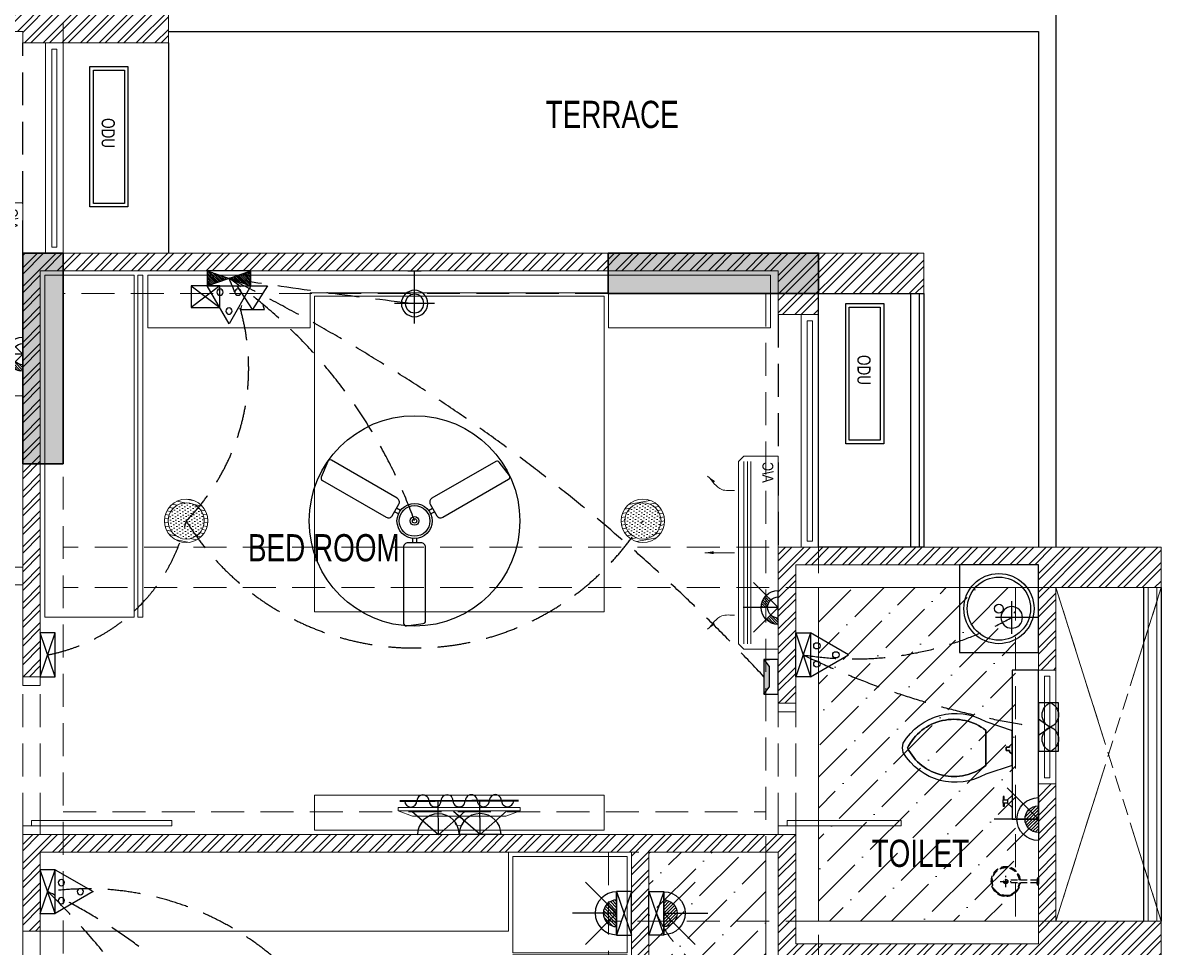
# Model space of a CAD drawing. Header units: inches. Extents: x 822859 to 1009930, y 496782 to 576896.
# Drawn here: x 841148 to 847636, y 528500 to 533772 of the extents above; entities that cross this region are included whole.
import ezdxf
from ezdxf.enums import TextEntityAlignment as Align

# ---------------------------------------------------------------- set-up
doc = ezdxf.new("R2010")
doc.units = ezdxf.units.IN
doc.header["$LTSCALE"] = 750
doc.header["$MEASUREMENT"] = 0
for name, pattern in [('DASHED', [0.75, 0.5, -0.25]), ('HIDDEN', [0.375, 0.25, -0.125]), ('HIDDEN2', [0.1875, 0.125, -0.0625])]:
    doc.linetypes.add(name, pattern=pattern)
for name, color, linetype, lineweight in [('1 x 15 W green led dl', 84, 'Continuous', 5), ('COLUMN', 5, 'Continuous', 13), ('DOOR-MSA', 8, 'Continuous', 13), ('DOTTED LINE-MSA', 8, 'HIDDEN2', 13), ('ELE-01-MSA', 8, 'Continuous', 18), ('ELE-04-MSA', 139, 'Continuous', 15), ('FURNITURE-MSA', 251, 'Continuous', 5), ('HVAC-HW UNIT', 1, 'Continuous', 13), ('S_B4_230x125', 3, 'HIDDEN', 20), ('S_B4_230x575', 10, 'HIDDEN', 20), ('S_B4_300x575', 30, 'HIDDEN', 20), ('S_B4_CUT OUT LINE', 9, 'Continuous', 20), ('S_B4_SUNK', 250, 'Continuous', 20), ('S_C_ABOVE HP TO TOP', 5, 'Continuous', 30), ('TEXT DETAIL-MSA', 8, 'Continuous', 13), ('TEXT ROOM NAME-MSA', 8, 'Continuous', 13), ('WALL HATCH-MSA', 251, 'Continuous', 9), ('WALL-MSA', 11, 'Continuous', 18), ('WINDOW-MSA', 8, 'Continuous', 13)]:
    doc.layers.add(name, color=color, linetype=linetype, lineweight=lineweight)
for name, color, linetype in [('AC 2 MODULE SWITCH', 6, 'DASHED'), ('CS SHEET', 7, 'Continuous'), ('E-18 wall light point', 3, 'Continuous'), ('E-18a wall light point', 6, 'Continuous'), ('E-20 night light point', 152, 'Continuous'), ('E-45 exhaust fan point', 5, 'Continuous'), ('E-47 switch board', 1, 'Continuous'), ('E-49 5A plug point', 150, 'Continuous'), ('E-49a SB with 5A plug point', 5, 'Continuous'), ('E-50 15A plug point', 1, 'Continuous'), ('E-51 15 A AC PLUG POINT', 6, 'Continuous'), ('E-55 telephone point', 6, 'Continuous'), ('E-56 television point', 4, 'Continuous'), ('ELE-02-MSA', 8, 'Continuous'), ("Emg-42 4' fan point", 30, 'Continuous'), ('P.FIXTURE', 8, 'Continuous'), ('PE-E-Electrical Control', 150, 'HIDDEN'), ('PROJ.', 7, 'Continuous'), ('R.C.C HATCH-MSA', 250, 'Continuous'), ('Switch Board', 72, 'Continuous')]:
    doc.layers.add(name, color=color, linetype=linetype)
doc.styles.add('125pt1.6', font='simplex.shx', dxfattribs={"width": 0.6, "height": 200})
doc.styles.add('Arial Narrow', font='swisscl.ttf', dxfattribs={"height": 150})
doc.styles.add('MtXpl_Swis721_LtCn_B', font='swisscl.ttf')
doc.styles.add('NARROW', font='ARIALN.TTF', dxfattribs={"height": 2.25})
doc.dimstyles.new('DIM_50', dxfattribs={"dimtxt": 200, "dimasz": 100, "dimexe": 25, "dimexo": 5, "dimgap": 25, "dimtad": 1, "dimdec": 0, "dimzin": 0, "dimdsep": 46, "dimtxsty": '125pt1.6', "dimblk": 'ARCHTICK', "dimcen": 0.09, "dimclrd": 8, "dimclre": 8, "dimclrt": 7, "dimaunit": 1, "dimadec": 4, "dimazin": 0, "dimtfac": 1, "dimtdec": 0, "dimtmove": 2, "dimatfit": 1, "dimfxl": 150, "dimfxlon": 1, "dimtolj": 1, "dimtzin": 0, "dimarcsym": 1})
pattern_1 = [(45, (-830625.795, -554021.86), (-53.0330086, 53.0330086), []), (45, (-830590.44, -554021.86), (-53.0330086, 53.0330086), [])]
pattern_2 = [(45, (-142690.51, 158401.09), (66.29126, 243.067956), [312.5, -62.5, 0, -62.5])]

# ---------------------------------------------------------------- blocks, each defined once
blk = doc.blocks.new('BLOCK-G & H TYPICAL COLOUMN')
at = {"layer": 'R.C.C HATCH-MSA'}
h = blk.add_hatch(color=256, dxfattribs=at)
h.dxf.hatch_style = 1
h.paths.add_polyline_path([(172697.62, -104207.75), (172688.57, -104207.75), (172688.57, -104255), (172697.62, -104255)])
h.paths.add_polyline_path([(172327.12, -104207.75), (172336.18, -104207.75), (172336.18, -104255), (172327.12, -104255)])
h.paths.add_polyline_path([(172819.88, -104207.75), (172819.88, -104216.81), (172867.12, -104216.81), (172867.12, -104207.75)])
h.paths.add_polyline_path([(172204.87, -104207.75), (172204.87, -104216.81), (172157.62, -104216.81), (172157.62, -104207.75)])
h.paths.add_polyline_path([(172561.18, -104240.06), (172552.12, -104240.06), (172552.12, -104287.31), (172561.18, -104287.31)])
h.paths.add_polyline_path([(172463.57, -104240.06), (172472.62, -104240.06), (172472.62, -104287.31), (172463.57, -104287.31)])
h.paths.add_polyline_path([(172177.87, -104422.2), (172177.87, -104431.25), (172130.62, -104431.25), (172130.62, -104422.2)])
h.paths.add_polyline_path([(172894.12, -104422.2), (172894.12, -104431.25), (172846.88, -104431.25), (172846.88, -104422.2)])
h.paths.add_polyline_path([(172336.12, -104486.75), (172336.12, -104495.81), (172288.87, -104495.81), (172288.87, -104486.75)])
h.paths.add_polyline_path([(172202.62, -104543.75), (172202.62, -104552.81), (172155.37, -104552.81), (172155.37, -104543.75)])
h.paths.add_polyline_path([(172822.13, -104543.75), (172822.13, -104552.81), (172869.37, -104552.81), (172869.37, -104543.75)])
h.paths.add_polyline_path([(172516.9, -104495.81), (172507.85, -104495.81), (172507.85, -104448.56), (172516.9, -104448.56)])
h.paths.add_polyline_path([(172697.62, -104104.25), (172688.57, -104104.25), (172688.57, -104057.01), (172697.62, -104057.01)])
h.paths.add_polyline_path([(172327.12, -104104.25), (172336.18, -104104.25), (172336.18, -104057.01), (172327.12, -104057.01)])
h.paths.add_polyline_path([(172819.88, -104104.25), (172819.88, -104095.2), (172867.12, -104095.2), (172867.12, -104104.25)])
h.paths.add_polyline_path([(172204.87, -104104.25), (172204.87, -104095.2), (172157.62, -104095.2), (172157.62, -104104.25)])
h.paths.add_polyline_path([(172561.18, -104071.94), (172552.12, -104071.94), (172552.12, -104024.7), (172561.18, -104024.7)])
h.paths.add_polyline_path([(172463.57, -104071.94), (172472.62, -104071.94), (172472.62, -104024.7), (172463.57, -104024.7)])
h.paths.add_polyline_path([(172177.87, -103889.81), (172177.87, -103880.75), (172130.62, -103880.75), (172130.62, -103889.81)])
h.paths.add_polyline_path([(172894.12, -103889.81), (172894.12, -103880.75), (172846.88, -103880.75), (172846.88, -103889.81)])
h.paths.add_polyline_path([(172336.12, -103825.25), (172336.12, -103816.2), (172288.87, -103816.2), (172288.87, -103825.25)])
h.paths.add_polyline_path([(172202.62, -103768.25), (172202.62, -103759.2), (172155.37, -103759.2), (172155.37, -103768.25)])
h.paths.add_polyline_path([(172822.13, -103768.25), (172822.13, -103759.2), (172869.37, -103759.2), (172869.37, -103768.25)])
h.paths.add_polyline_path([(172516.9, -103816.2), (172507.85, -103816.2), (172507.85, -103863.44), (172516.9, -103863.44)])
h.paths.add_polyline_path([(172548.37, -103699.31), (172548.37, -103690.25), (172595.62, -103690.25), (172595.62, -103699.31)])
h.paths.add_polyline_path([(172476.37, -103699.31), (172476.37, -103690.25), (172429.13, -103690.25), (172429.13, -103699.31)])
h.paths.add_polyline_path([(172726.82, -103612.31), (172726.82, -103603.25), (172774.06, -103603.25), (172774.06, -103612.31)])
h.paths.add_polyline_path([(172297.93, -103612.31), (172297.93, -103603.25), (172250.69, -103603.25), (172250.69, -103612.31)])
h.paths.add_polyline_path([(172920.37, -103523.81), (172920.37, -103514.75), (172857.56, -103514.75), (172857.56, -103523.81)])
h.paths.add_polyline_path([(172104.37, -103523.81), (172104.37, -103514.75), (172167.19, -103514.75), (172167.19, -103523.81)])
h.paths.add_polyline_path([(172476.37, -103492.94), (172467.32, -103492.94), (172467.32, -103445.7), (172476.37, -103445.7)])
h.paths.add_polyline_path([(172548.37, -103492.94), (172557.43, -103492.94), (172557.43, -103445.7), (172548.37, -103445.7)])
h.paths.add_polyline_path([(172663.43, -103454.75), (172759.5, -103454.75), (172759.5, -103349.7), (172663.43, -103349.7), (172663.43, -103358.75), (172750.44, -103358.75), (172750.44, -103445.7), (172663.43, -103445.7)])
h.paths.add_polyline_path([(172361.32, -103454.75), (172265.25, -103454.75), (172265.25, -103349.7), (172361.32, -103349.7), (172361.32, -103358.75), (172274.31, -103358.75), (172274.31, -103445.7), (172361.32, -103445.7)])
h.paths.add_polyline_path([(172428.37, -103358.75), (172419.32, -103358.75), (172419.32, -103311.51), (172428.37, -103311.51)])
h.paths.add_polyline_path([(172428.37, -103132.74), (172419.32, -103132.74), (172419.32, -103179.99), (172428.37, -103179.99)])
h.paths.add_polyline_path([(172151.62, -103286.75), (172151.62, -103277.7), (172104.37, -103277.7), (172104.37, -103286.75)])
h.paths.add_polyline_path([(172245.43, -103162.74), (172245.43, -103153.68), (172198.19, -103153.68), (172198.19, -103162.74)])
h.paths.add_polyline_path([(172428.37, -103021.25), (172419.32, -103021.25), (172419.32, -103068.5), (172428.37, -103068.5)])
h.paths.add_polyline_path([(172245.43, -102997.25), (172236.37, -102997.25), (172236.37, -103044.5), (172245.43, -103044.5)])
h.paths.add_polyline_path([(172104.37, -102997.25), (172104.37, -103006.31), (172151.62, -103006.31), (172151.62, -102997.25)])
h.paths.add_polyline_path([(172596.37, -103358.75), (172605.43, -103358.75), (172605.43, -103311.51), (172596.37, -103311.51)])
h.paths.add_polyline_path([(172596.37, -103132.74), (172605.43, -103132.74), (172605.43, -103179.99), (172596.37, -103179.99)])
h.paths.add_polyline_path([(172873.13, -103286.75), (172873.13, -103277.7), (172920.37, -103277.7), (172920.37, -103286.75)])
h.paths.add_polyline_path([(172779.32, -103162.74), (172779.32, -103153.68), (172826.56, -103153.68), (172826.56, -103162.74)])
h.paths.add_polyline_path([(172596.37, -103021.25), (172605.43, -103021.25), (172605.43, -103068.5), (172596.37, -103068.5)])
h.paths.add_polyline_path([(172779.32, -102997.25), (172788.37, -102997.25), (172788.37, -103044.5), (172779.32, -103044.5)])
h.paths.add_polyline_path([(172920.37, -102997.25), (172920.37, -103006.31), (172873.13, -103006.31), (172873.13, -102997.25)])
h.paths.add_polyline_path([(172548.37, -104612.7), (172548.37, -104621.75), (172595.62, -104621.75), (172595.62, -104612.7)])
h.paths.add_polyline_path([(172476.37, -104612.7), (172476.37, -104621.75), (172429.13, -104621.75), (172429.13, -104612.7)])
h.paths.add_polyline_path([(172297.93, -104699.7), (172297.93, -104708.75), (172250.69, -104708.75), (172250.69, -104699.7)])
h.paths.add_polyline_path([(172104.37, -104788.2), (172104.37, -104797.25), (172167.19, -104797.25), (172167.19, -104788.2)])
h.paths.add_polyline_path([(172726.82, -104699.7), (172726.82, -104708.75), (172774.06, -104708.75), (172774.06, -104699.7)])
h.paths.add_polyline_path([(172920.37, -104788.2), (172920.37, -104797.25), (172857.56, -104797.25), (172857.56, -104788.2)])
h.paths.add_polyline_path([(172476.37, -104819.06), (172467.32, -104819.06), (172467.32, -104866.31), (172476.37, -104866.31)])
h.paths.add_polyline_path([(172548.37, -104819.06), (172557.43, -104819.06), (172557.43, -104866.31), (172548.37, -104866.31)])
h.paths.add_polyline_path([(172663.43, -104857.25), (172759.5, -104857.25), (172759.5, -104962.31), (172663.43, -104962.31), (172663.43, -104953.25), (172750.44, -104953.25), (172750.44, -104866.31), (172663.43, -104866.31)])
h.paths.add_polyline_path([(172361.32, -104857.25), (172265.25, -104857.25), (172265.25, -104962.31), (172361.32, -104962.31), (172361.32, -104953.25), (172274.31, -104953.25), (172274.31, -104866.31), (172361.32, -104866.31)])
h.paths.add_polyline_path([(172428.37, -104953.25), (172419.32, -104953.25), (172419.32, -105000.5), (172428.37, -105000.5)])
h.paths.add_polyline_path([(172428.37, -105178.31), (172419.32, -105178.31), (172419.32, -105131.06), (172428.37, -105131.06)])
h.paths.add_polyline_path([(172151.62, -105025.25), (172151.62, -105034.31), (172104.37, -105034.31), (172104.37, -105025.25)])
h.paths.add_polyline_path([(172245.43, -105072.5), (172236.37, -105072.5), (172236.37, -105025.25), (172245.43, -105025.25)])
h.paths.add_polyline_path([(172428.37, -105290.75), (172419.32, -105290.75), (172419.32, -105243.51), (172428.37, -105243.51)])
h.paths.add_polyline_path([(172245.43, -105314.75), (172236.37, -105314.75), (172236.37, -105267.51), (172245.43, -105267.51)])
h.paths.add_polyline_path([(172104.37, -105277.35), (172113.43, -105277.35), (172113.43, -105314.75), (172104.37, -105314.75)])
h.paths.add_polyline_path([(172596.37, -104953.25), (172605.43, -104953.25), (172605.43, -105000.5), (172596.37, -105000.5)])
h.paths.add_polyline_path([(172596.37, -105178.31), (172605.43, -105178.31), (172605.43, -105131.06), (172596.37, -105131.06)])
h.paths.add_polyline_path([(172873.13, -105025.25), (172873.13, -105034.31), (172920.37, -105034.31), (172920.37, -105025.25)])
h.paths.add_polyline_path([(172788.37, -105025.25), (172779.32, -105025.25), (172779.32, -105072.5), (172788.37, -105072.5)])
h.paths.add_polyline_path([(172596.37, -105290.75), (172605.43, -105290.75), (172605.43, -105243.51), (172596.37, -105243.51)])
h.paths.add_polyline_path([(172779.32, -105314.75), (172788.37, -105314.75), (172788.37, -105267.51), (172779.32, -105267.51)])
h.paths.add_polyline_path([(172911.32, -105314.75), (172920.37, -105314.75), (172920.37, -105277.35), (172911.32, -105277.35)])
h.paths.add_polyline_path([(172688.63, -104486.75), (172688.63, -104495.81), (172735.87, -104495.81), (172735.87, -104486.75)])
h.paths.add_polyline_path([(172688.63, -103825.25), (172688.63, -103816.2), (172735.87, -103816.2), (172735.87, -103825.25)])
at = {"layer": 'COLUMN'}
for points in [[(172697.62, -104207.75), (172688.57, -104207.75), (172688.57, -104255), (172697.62, -104255)], [(172819.88, -104207.75), (172819.88, -104216.81), (172867.12, -104216.81), (172867.12, -104207.75)]]:
    blk.add_lwpolyline(points, close=True, dxfattribs=at)
blk = doc.blocks.new('A$Ca69f7aba')
at = {"layer": 'WINDOW-MSA', "ltscale": 5000}
for points in [[(-750, 0), (-700, 0), (-700, -100), (-750, -100)], [(0, 0), (-50, 0), (-50, -100), (0, -100)], [(-50, -50), (-50, -700), (-80, -700), (-80, -50)]]:
    blk.add_lwpolyline(points, close=True, dxfattribs=at)
at = {"layer": 'WINDOW-MSA', "linetype": 'HIDDEN'}
blk.add_lwpolyline([(-50, 0), (-700, 0)], dxfattribs=at)
at = {"layer": 'WINDOW-MSA', "linetype": 'HIDDEN', "elevation": 0}
blk.add_lwpolyline([(-50, -100), (-700, -100)], dxfattribs=at)
blk = doc.blocks.new('A$C16cd5f5f')
at = {"layer": 'WINDOW-MSA', "ltscale": 5000}
for points in [[(50, 50), (50, 850), (80, 850), (80, 50)], [(0, 0), (50, 0), (50, 100), (0, 100)], [(900, 0), (850, 0), (850, 100), (900, 100)]]:
    blk.add_lwpolyline(points, close=True, dxfattribs=at)
at = {"layer": 'WINDOW-MSA', "linetype": 'HIDDEN', "elevation": 0}
blk.add_lwpolyline([(50, 100), (850, 100)], dxfattribs=at)
at = {"layer": 'WINDOW-MSA', "linetype": 'HIDDEN'}
blk.add_lwpolyline([(50, 0), (850, 0)], dxfattribs=at)
blk = doc.blocks.new('A$Cbea8c011')
at = {"layer": 'ELE-02-MSA', "elevation": 0}
for points in [[(400, -108.3), (-400, -108.3), (-400, 108.3), (400, 108.3)], [(380, -88.3), (-380, -88.3), (-380, 88.3), (380, 88.3)]]:
    blk.add_lwpolyline(points, close=True, dxfattribs=at)
at = {"layer": 'TEXT DETAIL-MSA', "style": 'Arial Narrow'}
blk.add_text('ODU', height=75, dxfattribs=at).set_placement((-106.4, -41.5, 0))
blk = doc.blocks.new('t4tgg34')
for points in [[(375405.3, -62759.1), (375390.8, -62744.6), (375390.8, -62738.4), (375370.8, -62738.4), (375370.8, -62719.7), (375390.8, -62719.7), (375390.8, -62713.4), (375405.3, -62699), (375405.3, -62635.1), (375255.5, -62585.2, 0.412342), (374784.6, -62708.9, 0.132891), (374784.6, -62761, 0.412336), (375255.5, -62884.7), (375405.3, -62834.8)], [(375255.5, -62834.8, -0.475238), (374809.5, -62734.9, -0.475243), (375255.5, -62635.1)]]:
    blk.add_lwpolyline(points, format="xyb", close=True)
blk.add_lwpolyline([(375255.5, -62834.8), (375255.5, -62635.1, 0.475243), (374809.5, -62734.9, 0.475238), (375255.5, -62834.8, 0.489246)], format="xyb")
blk.add_lwpolyline([(375405.3, -62635.1), (375405.3, -62699), (375390.8, -62713.4), (375390.8, -62719.7), (375370.8, -62719.7), (375370.8, -62738.4), (375390.8, -62738.4), (375390.8, -62744.6), (375405.3, -62759.1), (375405.3, -62699), (375405.3, -62834.8)])
blk = doc.blocks.new('9')
at = {"linetype": 'Continuous'}
for p, q in [((709869.5, -390414.7), (709869.5, -390433.8)), ((709875.9, -390433.8), (709869.5, -390433.8)), ((709875.9, -390414.7), (709875.9, -390433.8))]:
    blk.add_line(p, q, dxfattribs=at)
for points in [[(709894.9, -390395.7), (709920.3, -390370.3), (709920.3, -390440.1), (709894.9, -390414.7)], [(709875.9, -390395.7), (709875.9, -390376.6), (709869.5, -390376.6), (709869.5, -390395.7)]]:
    blk.add_lwpolyline(points, dxfattribs=at)
blk.add_lwpolyline([(709894.9, -390414.7), (709869.5, -390414.7), (709869.5, -390395.7), (709894.9, -390395.7)], close=True, dxfattribs=at)
blk = doc.blocks.new('SHOWE')
at = {"linetype": 'HIDDEN', "ltscale": 0.2}
for p, q in [((3964261.3, -1171717.9), (3964261.3, -1171674.7)), ((3964261.3, -1171674.7), (3964263.3, -1171674.7)), ((3964264.2, -1171676.3), (3964264.2, -1171716.3)), ((3964268.7, -1171680.5), (3964268.7, -1171696.3)), ((3964268.7, -1171688.6), (3964437.5, -1171688.6)), ((3964268.7, -1171712), (3964268.7, -1171696.3)), ((3964268.7, -1171704), (3964437.5, -1171704)), ((3964479.2, -1171696.3), (3964415.6, -1171696.3)), ((3964447.4, -1171664.5), (3964447.4, -1171728.1)), ((3964261.3, -1171717.9), (3964263.3, -1171717.9))]:
    blk.add_line(p, q, dxfattribs=at)
for radius in [12.5, 10.6]:
    blk.add_circle((3964447.4, -1171696.3), radius, dxfattribs=at)
for centre, radius, start, end in [((3964447.4, -1171696.3), 84.1, 185.23834, 174.76166), ((3964447.4, -1171696.3), 81.4, 185.41049, 174.58951), ((3964447.4, -1171696.3), 78, 185.6496, 174.3504), ((3964262.4, -1171676.3), 1.76, 358.02823, 62.08212), ((3964259.8, -1171685.3), 10.1, 28.34358, 64.21035), ((3964262.4, -1171716.3), 1.76, 297.91788, 1.97177), ((3964259.8, -1171707.2), 10.1, 295.78965, 331.65642)]:
    blk.add_arc(centre, radius, start, end, dxfattribs=at)
blk = doc.blocks.new('G$CA9DB4A96')
at = {"layer": 'FURNITURE-MSA'}
for points in [[(550, 0), (550, 650), (0, 650), (0, 0)], [(560, 0), (590, 0), (590, 650), (560, 650)], [(590, 500), (610, 500), (610, 600), (590, 600)]]:
    blk.add_lwpolyline(points, close=True, dxfattribs=at)
blk = doc.blocks.new('G$C7997B730')
at = {"layer": 'FURNITURE-MSA'}
for p, q in [((36, 1325, 0), (0, 1325, 0)), ((0, 1325, 0), (0, 0, 0)), ((36, 1325, 0), (0, 1325, 0)), ((93, 1169, 0), (36, 1325, 0)), ((36, 0, 0), (36, 1325, 0)), ((93, 1169, 0), (36, 1325, 0)), ((93, 156, 0), (93, 1169, 0)), ((93, 156, 0), (36, 0, 0)), ((36, 0, 0), (0, 0, 0))]:
    blk.add_line(p, q, dxfattribs=at)
blk = doc.blocks.new('A$Caebde61c')
at = {"layer": 'FURNITURE-MSA'}
for q in [(17607.1, -34161.7), (14938.6, -34611.7)]:
    blk.add_line((17607.1, -34611.7), q, dxfattribs=at)
for points in [[(14963.5, -32821.7), (14963.5, -30871.7), (15473.5, -30871.7), (15473.5, -32821.7)], [(15493.5, -32821.7), (15493.5, -30871.7), (15523.5, -30871.7), (15523.5, -32821.7)], [(18176, -30971.7), (16476, -30971.7), (16476, -31171.7), (15551.8, -31171.7), (15551.8, -30871.7), (19100.2, -30871.7), (19100.2, -31171.7), (18176, -31171.7)], [(16501, -30991.7), (16501, -32791.7), (18151, -32791.7), (18151, -30991.7)], [(18151, -33836.7), (18151, -34036.7), (16501, -34036.7), (16501, -33836.7)]]:
    blk.add_lwpolyline(points, close=True, dxfattribs=at)
blk.add_circle((17326, -33987.6, 0), 25, dxfattribs=at)
at = {"layer": 'FURNITURE-MSA', "xscale": -0.524880000000001, "yscale": 0.524880000000001, "zscale": 0.524880000000001, "rotation": 89.99999999999993}
blk.add_blockref('G$C7997B730', (17673.7, -33907, 0), dxfattribs=at)
at = {"layer": 'FURNITURE-MSA', "xscale": -1, "rotation": 89.99999999999993}
blk.add_blockref('G$CA9DB4A96', (18282.1, -34186.7), dxfattribs=at)
blk = doc.blocks.new('DRHASHGSDG')
at = {"layer": 'WALL HATCH-MSA'}
h = blk.add_hatch(dxfattribs=at)
h.set_pattern_fill('ANSI32', color=256, scale=200)
h.set_pattern_definition(pattern_1)
h.paths.add_polyline_path([(7056.5, -17045), (7056.5, -23455.3), (7396.9, -23455.3), (7396.9, -24856.2), (7496.9, -24856.2), (7496.9, -23455.3), (9622.2, -23455.3), (9622.2, -23355.3), (7156.5, -23355.3), (7156.5, -20300.2), (10522.2, -20300.2), (10522.2, -20365.2), (11352.2, -20365.2), (11352.2, -20135.2), (10522.2, -20135.2), (10522.2, -20200.2), (7156.5, -20200.2), (7156.5, -17145), (9622.2, -17145), (9622.2, -17045), (7496.9, -17045), (7496.9, -15644.1), (7396.9, -15644.1), (7396.9, -17045)])
h = blk.add_hatch(dxfattribs=at)
h.set_pattern_fill('ANSI32', color=256, scale=200)
h.set_pattern_definition(pattern_1)
h.paths.add_polyline_path([(10522.2, -21564.6), (10522.2, -23979.6), (10622.2, -23979.6), (10622.2, -21664.6), (14827.5, -21664.6), (14827.5, -21914.6), (15057.5, -21914.6), (15057.5, -21794.6), (15657.5, -21794.6), (15657.5, -21564.6)])
h = blk.add_hatch(dxfattribs=at)
h.set_pattern_fill('ANSI32', color=256, scale=200)
h.set_pattern_definition(pattern_1)
h.paths.add_polyline_path([(14827.5, -24129.6), (14827.5, -23241), (17010.1, -23241), (17010.1, -23471), (16410.1, -23471), (16410.1, -23941), (16310.1, -23941), (16310.1, -23341), (14927.5, -23341), (14927.5, -24129.6)])
h = blk.add_hatch(dxfattribs=at)
h.set_pattern_fill('ANSI32', color=256, scale=200)
h.set_pattern_definition(pattern_1)
h.paths.add_polyline_path([(10522.2, -25429.6), (10522.2, -24879.6), (14927.5, -24879.6), (14927.5, -25503.2), (16310.1, -25503.2), (16310.1, -24591), (16410.1, -24591), (16410.1, -25373.2), (17010.1, -25373.2), (17010.1, -25603.2), (14827.5, -25603.2), (14827.5, -24979.6), (14090.7, -24979.6), (14090.7, -25603.2), (13990.7, -25603.2), (13990.7, -24979.6), (10622.2, -24979.6), (10622.2, -25429.6)])
at = {"layer": 'DOOR-MSA', "linetype": 'HIDDEN'}
for p, q in [((10522.2, -25429.6), (10522.2, -26391.5)), ((10622.2, -25429.6), (10622.2, -26391.5))]:
    blk.add_line(p, q, dxfattribs=at)
at = {"layer": 'DOTTED LINE-MSA'}
blk.add_line((11352.2, -21564.6), (11352.2, -20365.2), dxfattribs=at)
for points in [[(16410.1, -23471), (17010.1, -25373.2)], [(16410.1, -25373.2), (17010.1, -23471)]]:
    blk.add_lwpolyline(points, dxfattribs=at)
at = {"layer": 'ELE-01-MSA'}
for p, q in [((16935.1, -25373.2), (16935.1, -23471)), ((16985.1, -23471), (16985.1, -25373.2))]:
    blk.add_line(p, q, dxfattribs=at)
at = {"layer": 'ELE-02-MSA'}
for p, q in [((16410.1, -17259.3), (16410.1, -23241)), ((11352.2, -20300.2), (16310.1, -20300.2)), ((16310.1, -20300.2), (16310.1, -23241)), ((15582.5, -23241), (15582.5, -21794.6)), ((15632.5, -23241), (15632.5, -21794.6)), ((16910.1, -25373.2), (16910.1, -23471)), ((17010.1, -23471), (17010.1, -25373.2))]:
    blk.add_line(p, q, dxfattribs=at)
at = {"layer": 'ELE-02-MSA', "linetype": 'HIDDEN'}
for p, q in [((10522.2, -21564.6), (10522.2, -20365.2)), ((14827.5, -21914.6), (14827.5, -23241))]:
    blk.add_line(p, q, dxfattribs=at)
at = {"layer": 'ELE-04-MSA'}
blk.add_line((15657.5, -23241), (15657.5, -21794.6), dxfattribs=at)
at = {"layer": 'P.FIXTURE'}
for points in [[(16310.1, -23341), (15860.1, -23341), (15860.1, -23841), (16310.1, -23841)], [(16160.1, -23941), (16160.1, -24791), (16310.1, -24791), (16310.1, -23941)]]:
    blk.add_lwpolyline(points, close=True, dxfattribs=at)
for radius in [200, 180, 25]:
    blk.add_circle((16085.1, -23591), radius, dxfattribs=at)
at = {"layer": 'WALL-MSA'}
for p, q in [((11352.2, -20365.2), (11352.2, -20135.2)), ((10522.2, -20300.2), (7156.5, -20300.2)), ((10522.2, -20365.2), (10522.2, -20300.2)), ((11352.2, -20365.2), (10522.2, -20365.2)), ((15657.5, -21564.6), (10522.2, -21564.6)), ((10522.2, -21564.6), (10522.2, -23979.6)), ((15657.5, -21564.6), (15657.5, -21794.6)), ((14827.5, -21664.6), (10622.2, -21664.6)), ((10622.2, -21664.6), (10622.2, -23979.6)), ((14827.5, -21914.6), (14827.5, -21664.6)), ((15057.5, -21794.6), (15057.5, -21914.6)), ((15657.5, -21794.6), (15057.5, -21794.6)), ((15057.5, -21914.6), (14827.5, -21914.6)), ((14827.5, -23241), (17010.1, -23241)), ((14827.5, -24129.6), (14827.5, -23241)), ((17010.1, -23471), (17010.1, -23241)), ((14927.5, -23341), (16310.1, -23341)), ((14927.5, -24129.6), (14927.5, -23341, 0)), ((16310.1, -23941), (16310.1, -23341)), ((16410.1, -23941), (16410.1, -23471)), ((16410.1, -23471), (17010.1, -23471)), ((10622.2, -23979.6), (10522.2, -23979.6)), ((16310.1, -23941), (16410.1, -23941)), ((14827.5, -24129.6), (14927.5, -24129.6)), ((16310.1, -25503.2), (16310.1, -24591)), ((16310.1, -24591), (16410.1, -24591)), ((16410.1, -25373.2), (16410.1, -24591)), ((14927.5, -24879.6), (10522.2, -24879.6)), ((10522.2, -24879.6), (10522.2, -25429.6)), ((14927.5, -24879.6, 0), (14927.5, -25503.2)), ((13990.7, -24979.6), (10622.2, -24979.6)), ((10622.2, -24979.6), (10622.2, -25429.6)), ((13990.7, -25603.2), (13990.7, -24979.6)), ((14827.5, -24979.6), (14090.7, -24979.6)), ((14090.7, -25603.2), (14090.7, -24979.6)), ((14827.5, -24979.6), (14827.5, -25603.2)), ((10622.2, -25429.6), (10522.2, -25429.6)), ((17010.1, -25373.2), (16410.1, -25373.2)), ((17010.1, -25603.2), (17010.1, -25373.2)), ((16310.1, -25503.2), (14927.5, -25503.2))]:
    blk.add_line(p, q, dxfattribs=at)
at = {"layer": 'WINDOW-MSA'}
for p, q in [((10652.2, -20365.2), (10652.2, -21564.6)), ((10752.2, -20365.2), (10752.2, -21564.6)), ((14957.5, -21914.6), (14957.5, -23241)), ((15057.5, -21914.6), (15057.5, -23241)), ((16310.1, -23941), (16310.1, -24591)), ((16410.1, -23941), (16410.1, -24591))]:
    blk.add_line(p, q, dxfattribs=at)
for points in [[(10687.2, -21529.6), (10687.2, -20400.2), (10717.2, -20400.2), (10717.2, -21529.6)], [(14992.5, -23206), (14992.5, -21949.6), (15022.5, -21949.6), (15022.5, -23206)], [(16345.1, -24556), (16345.1, -23976), (16375.1, -23976), (16375.1, -24556)]]:
    blk.add_lwpolyline(points, close=True, dxfattribs=at)
at = {"rotation": 270}
for p in [(11013.3, -20900.2, 0), (15320.2, -22251.1, 0)]:
    blk.add_blockref('A$Cbea8c011', p, dxfattribs=at)
at = {"layer": 'COLUMN', "xscale": 25.4, "yscale": 25.4, "zscale": 25.4}
blk.add_blockref('BLOCK-G & H TYPICAL COLOUMN', (-4375767.4, 2625312.3), dxfattribs=at)
at = {"layer": 'DOOR-MSA', "xscale": -1}
blk.add_blockref('A$C16cd5f5f', (10522.2, -23455.3, 0), dxfattribs=at)
for name, p, rotation in [('A$C16cd5f5f', (10522.2, -24879.6, 0), 270), ('A$Ca69f7aba', (14827.5, -24879.6), 89.9999999999999)]:
    blk.add_blockref(name, p, dxfattribs=dict(at, rotation=rotation))
at = {"layer": 'FURNITURE-MSA'}
blk.add_blockref('A$Caebde61c', (-4316.3, 9182.1), dxfattribs=at)
at = {"layer": 'P.FIXTURE', "xscale": -1, "rotation": 180}
blk.add_blockref('t4tgg34', (-359245.2, -87120.1), dxfattribs=at)
at = {"layer": 'P.FIXTURE'}
blk.add_blockref('9', (-693760.3, 365714.2), dxfattribs=at)
at = {"layer": 'P.FIXTURE', "lineweight": 30, "rotation": 180}
blk.add_blockref('SHOWE', (3980571.4, -1196843.4), dxfattribs=at)
at = {"layer": 'TEXT ROOM NAME-MSA', "lineweight": 0, "style": 'MtXpl_Swis721_LtCn_B'}
for s, p in [('TERRACE', (13501.8, -20850.4, 0)), ('BED ROOM', (11805.4, -23321.4, 0)), ('TOILET', (15359.2, -25063.8))]:
    blk.add_text(s, height=155, dxfattribs=at).set_placement(p)
blk = doc.blocks.new('C-230x1200')
at = {"layer": 'S_C_ABOVE HP TO TOP'}
h = blk.add_hatch(color=250, dxfattribs=at)
h.dxf.hatch_style = 1
h.paths.add_polyline_path([(-230, 1200), (-230, 0), (0, 0), (0, 1200)])
at = {"layer": 'S_C_ABOVE HP TO TOP', "color": 8}
blk.add_lwpolyline([(0, 1200), (-230, 1200), (-230, 0), (0, 0)], close=True, dxfattribs=at)
blk = doc.blocks.new('zw$A6E')
at = {"layer": 'S_B4_SUNK'}
h = blk.add_hatch(dxfattribs=at)
h.set_pattern_fill('ANSI36', color=252, scale=1000)
h.set_pattern_definition(pattern_2)
h.paths.add_polyline_path([(4086.3, -23471), (2963.7, -23471), (2963.7, -25373.2), (4086.3, -25373.2)])
h = blk.add_hatch(dxfattribs=at)
h.set_pattern_fill('ANSI36', color=252, scale=1000)
h.set_pattern_definition(pattern_2)
h.paths.add_polyline_path([(1996.9, -24979.6), (1996.9, -27011.5), (2663.7, -27011.5), (2663.7, -24979.6)])
at = {"layer": 'PROJ.', "color": 150}
blk.add_line((-741.6, -20365.1), (-741.6, -21564.6), dxfattribs=at)
blk.add_lwpolyline([(2963.7, -21794.6), (3563.7, -21794.6), (3563.7, -23241), (2963.7, -23241)], close=True, dxfattribs=at)
at = {"layer": 'S_B4_230x125', "color": 118}
for p, q in [((2963.7, -23241), (-1341.6, -23241)), ((2963.7, -23471), (-1341.6, -23471)), ((2963.7, -25373.2), (1766.9, -25373.2))]:
    blk.add_line(p, q, dxfattribs=at)
at = {"layer": 'S_B4_230x575', "color": 8}
for p, q in [((-1341.6, -21564.6), (-1341.6, -18935.7)), ((-741.6, -20135.1), (-741.6, -20365.1)), ((-741.6, -20365.1), (-1341.6, -20365.1)), ((1763.7, -21564.6), (-1341.6, -21564.6)), ((3563.7, -21564.6), (2963.7, -21564.6)), ((3563.7, -21794.6), (3563.7, -21564.6)), ((1763.7, -21794.6), (-1341.6, -21794.6)), ((3563.7, -21794.6), (2963.7, -21794.6)), ((-1341.6, -28651.2), (-1341.6, -22764.6)), ((4916.3, -23241), (2963.7, -23241)), ((4916.3, -23471), (4916.3, -23241)), ((4916.3, -23471), (2963.7, -23471)), ((4086.3, -23471), (4086.3, -25373.2)), ((4316.3, -23471), (4316.3, -25373.2)), ((-1341.6, -24749.6), (2663.7, -24749.6)), ((-1341.6, -24979.6), (2663.7, -24979.6)), ((1766.9, -24979.6), (1766.9, -27011.5)), ((1996.9, -24979.6), (1996.9, -27011.5)), ((2963.7, -25373.2), (4916.3, -25373.2)), ((4916.3, -25373.2), (4916.3, -25603.2))]:
    blk.add_line(p, q, dxfattribs=at)
at = {"layer": 'S_B4_300x575', "color": 8}
for p, q in [((2663.7, -21794.6), (2663.7, -27011.5)), ((2963.7, -21794.6), (2963.7, -27011.5))]:
    blk.add_line(p, q, dxfattribs=at)
at = {"layer": 'S_B4_CUT OUT LINE', "color": 252, "linetype": 'HIDDEN', "ltscale": 5}
for p, q in [((4316.3, -25373.2), (4916.3, -23471)), ((4316.3, -23471), (4916.3, -25373.2)), ((4916.3, -23471), (4916.3, -25373.2))]:
    blk.add_line(p, q, dxfattribs=at)
at = {"layer": 'S_B4_SUNK', "color": 252}
for points in [[(4316.3, -23471), (2963.7, -23471), (2963.7, -25373.2), (4316.3, -25373.2)], [(1996.9, -24979.6), (2663.7, -24979.6), (2663.7, -27011.5), (1996.9, -27011.5)]]:
    blk.add_lwpolyline(points, close=True, dxfattribs=at)
at = {"layer": 'S_C_ABOVE HP TO TOP'}
for p, rotation in [((-1571.6, -21564.6), 180), ((2963.7, -21564.6), 90.00000000000001)]:
    blk.add_blockref('C-230x1200', p, dxfattribs=dict(at, rotation=rotation))
blk = doc.blocks.new('PP-01')
h = blk.add_hatch()
h.set_pattern_fill('ANSI31', color=256, scale=1.635026, style=0)
h.set_pattern_definition([(45, (-4840.0876, -743.28332), (-0.14451727, 0.14451727), [])])
edge = h.paths.add_edge_path()
edge.add_ellipse((0, 0), major_axis=(0.861, 0.861), ratio=1, start_angle=90, end_angle=135)
edge.add_line((-1.22, 0), (0, 0))
edge.add_line((0, 0), (-0.86, 0.86))
edge = h.paths.add_edge_path()
edge.add_line((0, 0), (0, 1.22))
edge.add_ellipse((0, 0), major_axis=(0.861, 0.861), ratio=1, start_angle=45, end_angle=90)
edge.add_line((-0.86, 0.86), (0, 0))
edge = h.paths.add_edge_path()
edge.add_line((0, 0), (0.86, 0.86))
edge.add_ellipse((0, 0), major_axis=(0.861, 0.861), ratio=1, start_angle=0, end_angle=45)
edge.add_line((0, 1.22), (0, 0))
edge = h.paths.add_edge_path()
edge.add_ellipse((0, 0), major_axis=(0.861, 0.861), ratio=1, start_angle=-45, end_angle=0)
edge.add_line((0.86, 0.86), (0, 0))
edge.add_line((0, 0), (1.22, 0))
for p, q in [((0, 0), (0, 4.04)), ((0, 0), (-2.86, 2.86)), ((0, 0), (2.86, 2.86)), ((-1.96, 0), (1.96, 0))]:
    blk.add_line(p, q)
for radius in [1.96, 1.22]:
    blk.add_arc((0, 0), radius, 0, 180)
blk = doc.blocks.new('A$C4D7A2C8D')
blk.add_lwpolyline([(4, -1.68), (-6, -1.68), (-6, 1.68), (4, 1.68)], close=True)
for points in [[(4, 1.68), (-6, -1.68)], [(4, -1.68), (-6, 1.68)]]:
    blk.add_lwpolyline(points)
blk = doc.blocks.new('P ONB-01')
at = {"ltscale": 0.4}
blk.add_lwpolyline([(1.809, 0), (0, 3.133), (-1.809, 0)], close=True, dxfattribs=at)
for centre in [(0, 2.089), (-0.746, 0.522), (0.746, 0.522)]:
    blk.add_circle(centre, 0.259, dxfattribs=at)
blk = doc.blocks.new('_ArchTick')
at = {"color": 0, "linetype": 'ByBlock', "const_width": 0.15}
blk.add_lwpolyline([(-0.5, -0.5), (0.5, 0.5)], dxfattribs=at)
blk = doc.blocks.new('P-01')
for p, q in [((-0.5, 0), (-2.91, 2.12)), ((-0.5, 0), (-0.5, 3.09)), ((-0.5, 0), (1.91, 2.12)), ((1.41, 0), (-2.41, 0))]:
    blk.add_line(p, q)
blk.add_arc((-0.5, 0), 1.91, 0.0293, 179.9707)
blk = doc.blocks.new('A$C39A77DF2')
at = {"layer": 'E-49 5A plug point', "xscale": -62.36633987703786, "yscale": 62.36633987703786, "zscale": 79.20525164419156, "rotation": 270}
blk.add_blockref('P-01', (0, 31.2), dxfattribs=at)
blk = doc.blocks.new('TV-02')
at = {"const_width": 0.171}
blk.add_lwpolyline([(4.52, 0), (-6.36, 0)], dxfattribs=at)
at = {"ltscale": 100}
for centre, major_axis, start_param, end_param in [((-5.34, 0), (0.39, 0.39), 5.497787, 8.63938), ((-3.13, 0), (0.39, 0.39), 5.497787, 8.63938), ((-0.92, 0), (0.39, 0.39), 5.497787, 8.63938), ((0.18, 0), (0.39, 0.39), 2.356194, 5.497787), ((1.28, 0), (-0.39, 0.39), 3.926991, 7.068583), ((2.39, 0), (0.39, 0.39), 2.356194, 5.497787), ((3.49, 0), (-0.39, 0.39), 3.926991, 7.068583), ((-4.23, 0), (0.39, 0.39), 2.356194, 5.497787), ((-2.03, 0), (-0.39, 0.39), 0.785398, 3.926991)]:
    blk.add_ellipse(centre, major_axis=major_axis, ratio=1, start_param=start_param, end_param=end_param, dxfattribs=at)
blk = doc.blocks.new('NL-01')
at = {"linetype": 'HIDDEN2'}
blk.add_hatch(color=256, dxfattribs=at).paths.add_polyline_path([(1.81, 1.55), (3, 2.49), (-3, 2.49), (-1.81, 1.55)])
for p, q in [((-3, 2.49), (-3, 1.55)), ((-3, 2.49), (-1.81, 1.55)), ((-3, 2.49), (3, 2.49)), ((-3, 0), (-3, 2.49)), ((3, 2.49), (1.81, 1.55)), ((3, 2.49), (3, 0)), ((3, 0), (-3, 0)), ((-1.81, 1.55), (1.81, 1.55))]:
    blk.add_line(p, q)
blk = doc.blocks.new('WL-01')
for points in [[(-3.57, 2.18), (-3.57, -2.18)], [(-5.74, 0), (0, 0)], [(0, -0.72), (0, 0.72)]]:
    blk.add_lwpolyline(points)
for radius in [1.44, 1.01]:
    blk.add_circle((-3.57, 0), radius)
blk = doc.blocks.new('TP-01')
for p, q in [((0.01, 3.04), (-1.94, 0)), ((-1.53, 3.04), (1.56, 3.04)), ((-1.39, 2.51), (-1.53, 3.04)), ((1.94, 0), (0.01, 3.04)), ((1.56, 3.04), (1.38, 2.52)), ((-1.94, 0), (1.94, 0))]:
    blk.add_line(p, q)
blk = doc.blocks.new('AC SWITCH')
at = {"layer": 'AC 2 MODULE SWITCH', "color": 5, "linetype": 'ByBlock'}
for p, q in [((0, 2.95), (4.5, -2.95)), ((0, -2.95), (4.5, 2.95))]:
    blk.add_line(p, q, dxfattribs=at)
blk.add_lwpolyline([(0, 2.95), (4.5, 2.95), (4.5, -2.95), (0, -2.95)], close=True, dxfattribs=at)
blk = doc.blocks.new('6tyyyy4')
at = {"layer": 'Switch Board'}
h = blk.add_hatch(dxfattribs=at)
h.set_pattern_fill('ANSI31', color=1, scale=2.670621)
h.set_pattern_definition([(45, (-0.07464, -0.58604), (-0.236052, 0.236052), [])])
h.paths.add_polyline_path([(-0.32, -0.54), (5.33, -2.47), (5.33, 1.39)])
h.paths.add_polyline_path([(-5.97, 1.39), (-5.97, -2.47), (-0.32, -0.54)])
at = {"layer": 'Switch Board', "color": 1}
for p, q in [((-5.97, -2.47), (-5.97, 1.39)), ((-5.97, 1.39), (5.33, 1.39)), ((-5.97, 1.39), (5.33, -2.47)), ((5.33, 1.39), (5.33, -2.47)), ((5.33, -2.47), (-5.97, -2.47))]:
    blk.add_line(p, q, dxfattribs=at)
blk.add_lwpolyline([(-5.97, -2.47), (5.33, 1.39)], dxfattribs=at)
blk = doc.blocks.new('F12')
at = {"color": 7}
for p, q in [((-0.115, 0.993), (-0.115, 1.25)), ((0.115, 0.993), (0.115, 1.25)), ((-0.918, -0.397), (-1.14, -0.525)), ((-0.803, -0.596), (-1.025, -0.725)), ((0.803, -0.596), (1.025, -0.725)), ((0.918, -0.397), (1.14, -0.525))]:
    blk.add_line(p, q, dxfattribs=at)
for points in [[(-0.375, 1.25), (0.375, 1.25, 0.414214), (0.625, 1.5), (0.625, 5.831, 0.453094), (0.455, 5.98), (-0.495, 5.855, 0.376373), (-0.625, 5.706), (-0.625, 1.5, 0.414214)], [(-0.895, -0.95), (-1.27, -0.3, 0.414214), (-1.612, -0.209), (-5.362, -2.374, 0.453094), (-5.406, -2.596), (-4.823, -3.356, 0.376373), (-4.629, -3.394), (-0.987, -1.291, 0.414214)], [(1.27, -0.3), (0.895, -0.95, 0.414214), (0.987, -1.291), (4.737, -3.457, 0.453094), (4.951, -3.384), (5.318, -2.499, 0.376373), (5.254, -2.312), (1.612, -0.209, 0.414214)]]:
    blk.add_lwpolyline(points, format="xyb", close=True, dxfattribs=at)
for radius in [6, 1, 0.25]:
    blk.add_circle((0, 0), radius)
for radius in [0.875, 0.125]:
    blk.add_circle((0, 0), radius, dxfattribs=at)
blk = doc.blocks.new('DLL')
at = {"linetype": 'HIDDEN'}
h = blk.add_hatch(dxfattribs=at)
h.set_pattern_fill('ANSI31', color=256, scale=0.255)
h.set_pattern_definition([(45, (0, 0), (-0.57249, 0.57249), [])])
h.paths.add_polyline_path([(4.64, 0, -1), (-4.64, 0, -1)])
h.paths.add_polyline_path([(-3.87, 0, 1), (3.87, 0, 1)], flags=16)
h = blk.add_hatch(dxfattribs=at)
h.set_pattern_fill('DOTS', color=8, scale=0.4)
h.set_pattern_definition([(0, (0, 0), (0.3175, 0.635), [0, -0.635])])
h.paths.add_polyline_path([(-3.87, 0, 1), (3.87, 0, 1)])
for radius in [4.64, 3.87]:
    blk.add_circle((0, 0), radius)
blk = doc.blocks.new('WL-03')
for points in [[(0, 0), (0, 5.64)], [(2.14, 3.5), (-2.14, 3.5)], [(0.71, 0), (-0.71, 0)]]:
    blk.add_lwpolyline(points)
blk.add_circle((0, 3.5), 1.42)
blk = doc.blocks.new('EF-01')
for p in [(-0.84, 0), (0.84, 0)]:
    blk.add_line(p, (0, 1.24))
blk.add_lwpolyline([(-2.52, 2.1), (2.52, 2.1), (2.52, 0), (-2.52, 0)], close=True)
for centre, start, end in [((-1.26, 0.74), 21.796, 158.204), ((-1.26, 1.75), 201.796, 338.204), ((1.26, 0.74), 21.796, 158.204), ((1.26, 1.75), 201.796, 338.204)]:
    blk.add_arc(centre, 1.36, start, end)
blk = doc.blocks.new('A$C48C83B35')
at = {"layer": 'E-51 15 A AC PLUG POINT'}
h = blk.add_hatch(dxfattribs=at)
h.set_pattern_fill('ANSI31', color=256, scale=3.615362, style=0)
h.set_pattern_definition([(135, (0, -12.33788), (-0.28322, -0.28322), [])])
edge = h.paths.add_edge_path()
edge.add_ellipse((0, -12.34), major_axis=(1.69, -1.69), ratio=1, start_angle=270, end_angle=315)
edge.add_line((0, -14.73), (0, -16.18))
edge.add_ellipse((0, -12.34), major_axis=(2.72, -2.72), ratio=1, start_angle=270, end_angle=315, ccw=False)
edge.add_line((-2.72, -15.06), (-1.69, -14.03))
edge = h.paths.add_edge_path()
edge.add_ellipse((0, -12.34), major_axis=(1.69, -1.69), ratio=1, start_angle=180, end_angle=225)
edge.add_line((-2.39, -12.34), (-3.85, -12.34))
edge.add_ellipse((0, -12.34), major_axis=(2.72, -2.72), ratio=1, start_angle=180, end_angle=225, ccw=False)
edge.add_line((-2.72, -9.62), (-1.69, -10.65))
for p, q in [((0, -12.34), (-5.6, -6.74)), ((0, -16.3), (0, -8.61)), ((0, -12.34), (-7.92, -12.34)), ((0, -12.34), (-5.6, -17.94))]:
    blk.add_line(p, q, dxfattribs=at)
at = {"layer": 'E-51 15 A AC PLUG POINT', "color": 180, "linetype": 'ByBlock', "lineweight": 5}
for points in [[(-8.93, 20.57), (-7.76, 21.73)], [(-8.93, 20.57), (-8.93, -20.57)], [(-7.76, -21.73), (0, -21.73), (0, 21.73), (-7.76, 21.73)], [(-7.71, -20.57), (-7.71, 20.57)], [(-6.93, -20.57), (-6.93, 20.57)], [(-6.15, -20.57), (-6.15, 20.57)], [(-8.93, -20.57), (-7.76, -21.73)]]:
    blk.add_lwpolyline(points, dxfattribs=at)
at = {"layer": 'E-51 15 A AC PLUG POINT', "extrusion": (0, 0, -1)}
for major_axis in [(-2.72, 2.72), (-1.69, 1.69)]:
    blk.add_ellipse((0, -12.34), major_axis=major_axis, ratio=1, start_param=3.926991, end_param=7.068583, dxfattribs=at)
at = {"layer": 'E-51 15 A AC PLUG POINT', "color": 1, "style": 'NARROW', "text_generation_flag": 4}
blk.add_text(' A/C', height=2.445, rotation=90, dxfattribs=at).set_placement((-3.57, 17.69), align=Align.CENTER)
at = {"layer": 'E-51 15 A AC PLUG POINT', "color": 180, "linetype": 'ByBlock', "lineweight": 5, "path_type": 1}
for points, override in [([(-15.9, 17.26), (-12.7, 14.21), (-9.83, 14.04)], {"dimasz": 2, "dimclrd": 153}), ([(-16.54, 0), (-9.83, 0)], {"dimscale": 1, "dimasz": 2, "dimclrd": 153}), ([(-15.9, -17.26), (-12.7, -14.21), (-9.83, -14.04)], {"dimasz": 2, "dimclrd": 153})]:
    blk.add_leader(points, dimstyle='DIM_50', override=override, dxfattribs=at)
blk = doc.blocks.new('A$C596C225D')
at = {"color": 0, "linetype": 'Continuous', "xscale": 25.30797101452029, "yscale": 25.30797101452029, "zscale": 25.30797101452029}
blk.add_blockref('A$C48C83B35', (0, 0), dxfattribs=at)

msp = doc.modelspace()

# ---------------------------------------------------------------- linework, layer by layer
at = {"layer": 'PE-E-Electrical Control'}
for centre, radius, start, end in [((841197, 531799.8, 0), 1238.4, 315.4375, 24.55999), ((840664.5, 529951.1, 0), 2887.5, 19.83406, 54.93475), ((846795.2, 561271.6), 29300.3, 261.22112, 263.30783), ((837635.7, 522844.3), 10566.9, 42.93602, 63.66526), ((841100.8, 531152.6, 0), 1003.4, 280.87448, 347.23033), ((843380.7, 531737.4, 0), 1531, 211.79004, 328.20996), ((845886, 531962.6), 1818.7, 260.8054, 299.57765), ((847614.1, 534355.3), 4649.2, 244.26441, 261.61145), ((841517.2, 527196.4, 0), 1636.7, 30.16069, 97.97609), ((839938.1, 525984, 0), 3139.2, 17.48464, 64.49035), ((838434, 525872, 0), 4102.6, 31.55032, 45.88066), ((845450.9, 528997.1), 755.9, 203.67053, 299.70192)]:
    msp.add_arc(centre, radius, start, end, dxfattribs=at)

# ---------------------------------------------------------------- block references
at = {"layer": '1 x 15 W green led dl', "yscale": 26.68998742498367, "zscale": 26.68998742498367}
for p, xscale, rotation in [((842079.4, 530930.9, 0), -26.68998742498367, 33.92820201162306), ((844682, 530930.9, 0), 26.68998742498367, 326.0717979883769)]:
    msp.add_blockref('DLL', p, dxfattribs=dict(at, xscale=xscale, rotation=rotation))
at = {"layer": 'AC 2 MODULE SWITCH', "linetype": 'ByBlock', "xscale": -27.68057364411916, "yscale": 27.68057364411916, "zscale": 27.68057364411916, "rotation": 90.0000000000358}
msp.add_blockref('AC SWITCH', (842189.8, 532271.8), dxfattribs=at)
at = {"layer": 'CS SHEET', "color": 2}
for name, p in [('DRHASHGSDG', (830625.8, 554021.9)), ('zw$A6E', (842719.6, 554021.9))]:
    msp.add_blockref(name, p, dxfattribs=at)
at = {"layer": 'E-18 wall light point', "extrusion": (2.57282e-44, 7.31174e-44, -1), "xscale": 52.24343333348028, "yscale": 52.24343333348028, "zscale": -66.34916033381609, "rotation": 89.99048087206914}
msp.add_blockref('WL-01', (-843380.7, 532357.3), dxfattribs=at)
at = {"layer": 'E-18a wall light point', "extrusion": (2.57282e-44, -7.31174e-44, -1), "xscale": 43.43786742375234, "yscale": 43.43786742375234, "zscale": -43.43786742375234, "rotation": 270.0198223318017}
msp.add_blockref('WL-03', (-846935.9, 530380.9), dxfattribs=at)
at = {"layer": 'E-20 night light point', "xscale": -32.74840505449922, "yscale": 32.74840505449922, "zscale": 32.74840505449922, "rotation": 89.99048087198503}
msp.add_blockref('NL-01', (845453.3, 530042.3, 0), dxfattribs=at)
at = {"layer": 'E-45 exhaust fan point', "xscale": -54.75349668279095, "yscale": 54.75349668279095, "zscale": 54.75349668279095, "rotation": 269.9903722899689}
msp.add_blockref('EF-01', (846935.9, 529755.9), dxfattribs=at)
at = {"layer": 'E-47 switch board', "linetype": 'Continuous', "yscale": 24.99999999999999, "zscale": 24.99999999999999}
for p, xscale, rotation in [((841290.1, 530142.2), -24.99999999999999, 89.99048087206695), ((845595.4, 530192.3), 24.99999999999999, 89.99048087206131), ((841290.1, 528792.2), -24.99999999999999, 89.99048087206695), ((844574.5, 528718.6), -24.99999999999999, 270.009519127932), ((844758.6, 528718.6), 24.99999999999999, 89.99048087206805)]:
    msp.add_blockref('A$C4D7A2C8D', p, dxfattribs=dict(at, xscale=xscale, rotation=rotation))
at = {"layer": 'E-49 5A plug point', "linetype": 'Continuous', "xscale": -1, "rotation": 270.2034385917277}
for p in [(843516.7, 529141.8), (843754.3, 529142.7)]:
    msp.add_blockref('A$C39A77DF2', p, dxfattribs=at)
at = {"layer": 'E-49a SB with 5A plug point', "yscale": 69.1073150159614, "zscale": 69.1073150159614}
for p, xscale, rotation in [((842323.4, 532271.8), -69.1073150159614, 180), ((845637.4, 530167.3), 69.1073150159614, 269.9904808720614), ((841332.1, 528817.2), -69.1073150159614, 269.990480872067)]:
    msp.add_blockref('P ONB-01', p, dxfattribs=dict(at, xscale=xscale, rotation=rotation))
at = {"layer": 'E-50 15A plug point', "color": 1, "extrusion": (2.57282e-44, -7.31174e-44, -1), "xscale": 62.36633988374691, "yscale": 62.36633988374691, "zscale": -79.20525165271206}
for p, rotation in [((-846935.9, 529230.8), 269.9999999471967), ((-844800.6, 528693.6), 89.99999994717587)]:
    msp.add_blockref('PP-01', p, dxfattribs=dict(at, rotation=rotation))
at = {"layer": 'E-50 15A plug point', "color": 1, "extrusion": (-2.57282e-44, -7.31174e-44, -1), "xscale": -62.36633988374691, "yscale": 62.36633988374691, "zscale": -79.20525165271206, "rotation": 270.0000000528241}
msp.add_blockref('PP-01', (-844532.5, 528693.6), dxfattribs=at)
at = {"layer": 'E-55 telephone point', "extrusion": (2.57282e-44, 7.31174e-44, -1), "xscale": 44.54238040196059, "yscale": 44.54238040196059, "zscale": -56.56882310934848, "rotation": 180}
msp.add_blockref('TP-01', (-842456.7, 532271.8), dxfattribs=at)
at = {"layer": 'E-56 television point', "xscale": 62.36633987703788, "yscale": 62.36633987703788, "zscale": 79.20525164419156, "rotation": 180.2034385917277}
msp.add_blockref('TV-02', (843577.5, 529334.8), dxfattribs=at)
at = {"layer": "Emg-42 4' fan point", "extrusion": (7.31174e-44, 2.57282e-44, -1), "xscale": -100.0000000155219, "yscale": 100.0000000155219, "zscale": -100.0000000155219, "rotation": 180}
msp.add_blockref('F12', (-843380.7, 530930.9, 0), dxfattribs=at)
at = {"layer": 'HVAC-HW UNIT', "linetype": 'Continuous'}
for p in [(841148, 532194.1), (845453.3, 530749.8)]:
    msp.add_blockref('A$C596C225D', p, dxfattribs=at)
at = {"layer": 'Switch Board', "lineweight": -2, "extrusion": (2.57282e-44, 7.31174e-44, -1), "xscale": 22.12389380508608, "yscale": 22.12389380508608, "zscale": -22.12389380508608, "rotation": 180}
msp.add_blockref('6tyyyy4', (-842330.4, 532302.5), dxfattribs=at)

doc.saveas('drawing.dxf')
